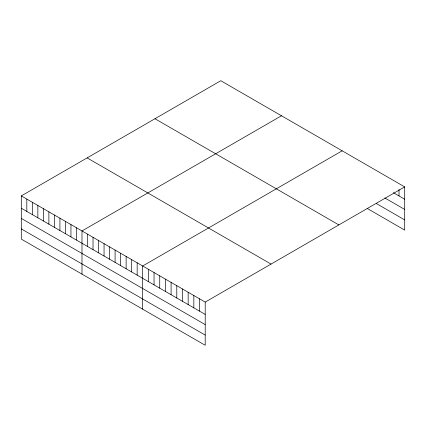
<?xml version="1.0" encoding="UTF-8"?>
<svg xmlns="http://www.w3.org/2000/svg" width="426" height="426" viewBox="0 0 426 426"><rect width="100%" height="100%" fill="white"/><g stroke="black" fill="none" stroke-linecap="round" stroke-linejoin="round"><path stroke-width="0.64" d="M404.7 186.907L205.204 302.087L205.204 345.268L21.3 239.093L21.3 195.907L220.796 80.732L404.7 186.907L404.7 230.093L367.185 208.431M281.485 115.771L81.989 230.945L81.989 274.131M342.174 150.809L142.678 265.984L142.678 309.169M393.331 192.674L404.7 199.24M384.806 197.936L404.7 209.422M376.28 203.5L404.7 219.912M154.963 118.742L338.867 224.917M87.133 157.902L271.037 264.077M21.3 195.907L205.204 302.087M21.3 208.239L205.204 314.42M21.3 218.421L205.204 324.596M21.3 228.911L205.204 335.086M399.018 189.469L399.018 195.96M199.522 298.802L199.522 311.134M193.835 295.522L193.835 307.854M188.154 292.241L188.154 304.574M182.466 288.961L182.466 301.288M176.785 285.676L176.785 298.008M171.098 282.395L171.098 294.728M165.416 279.115L165.416 291.443M159.729 275.83L159.729 288.162M154.047 272.549L154.047 284.882M148.36 269.269L148.36 281.597M137.161 262.799L137.161 275.132M131.645 259.615L131.645 271.948M126.128 256.431L126.128 268.763M120.611 253.246L120.611 265.574M115.095 250.057L115.095 262.389M109.573 246.872L109.573 259.205M104.056 243.688L104.056 256.021M98.539 240.504L98.539 252.836M93.022 237.319L93.022 249.652M87.506 234.135L87.506 246.462M76.472 227.761L76.472 240.094M70.956 224.577L70.956 236.909M65.439 221.392L65.439 233.725M59.922 218.208L59.922 230.535M54.406 215.018L54.406 227.351M48.883 211.834L48.883 224.167M43.367 208.649L43.367 220.982M37.85 205.465L37.85 217.798M32.333 202.281L32.333 214.613M26.817 199.096L26.817 211.424"/></g></svg>
